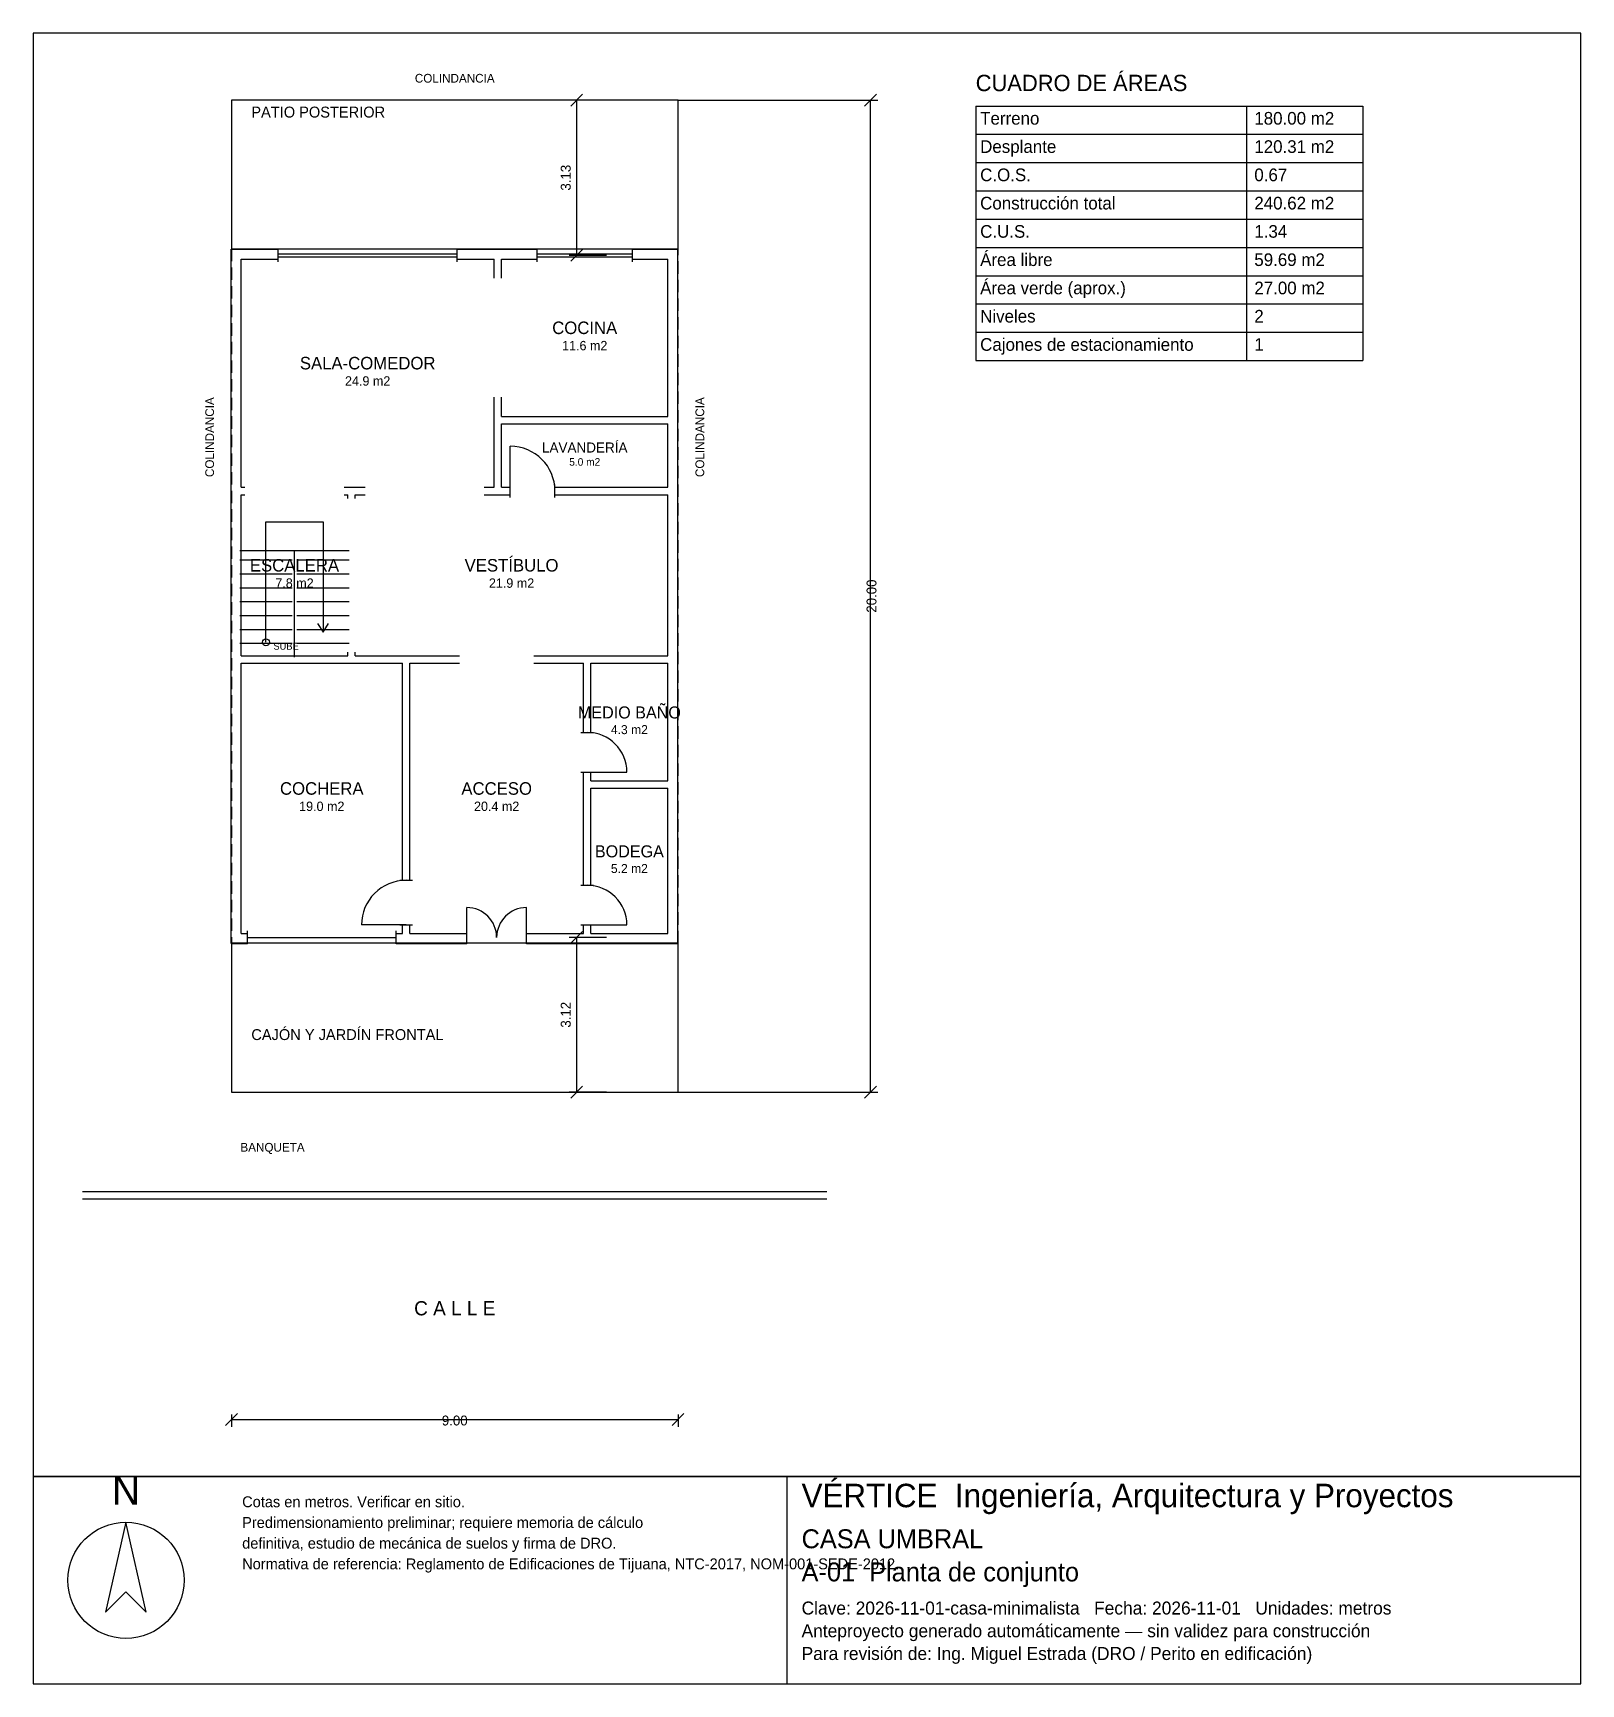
# Model space of a CAD drawing. Header units: metres. Extents: x -4 to 27.2, y -11.9 to 21.4.
import ezdxf
from ezdxf.enums import TextEntityAlignment as Align

# ---------------------------------------------------------------- set-up
doc = ezdxf.new("R2010")
doc.units = ezdxf.units.M
doc.header["$LTSCALE"] = 0.5
doc.linetypes.add('DASHED', pattern=[0.75, 0.5, -0.25])
for name, color, linetype in [('A-AREA', 252, 'CONTINUOUS'), ('A-ESCALERA', 6, 'CONTINUOUS'), ('A-EXTERIOR', 82, 'CONTINUOUS'), ('A-LIMITE', 1, 'DASHED'), ('A-MUROS', 7, 'CONTINUOUS'), ('A-PUERTAS', 2, 'CONTINUOUS'), ('A-TEXTO', 3, 'CONTINUOUS'), ('A-VANOS', 4, 'CONTINUOUS'), ('COTAS', 8, 'CONTINUOUS'), ('LAMINA', 9, 'CONTINUOUS')]:
    doc.layers.add(name, color=color, linetype=linetype)
doc.styles.get("Standard").update_dxf_attribs({"font": 'txt', "width": 0.9})

msp = doc.modelspace()

# ---------------------------------------------------------------- linework, layer by layer
at = {"layer": 'A-ESCALERA'}
for p, q in [((0.17, 10.92), (2.37, 10.92)), ((0.17, 10.73), (1.22, 10.73)), ((1.27, 8.77), (1.27, 10.92)), ((1.32, 10.73), (2.37, 10.73)), ((0.17, 10.45), (1.22, 10.45)), ((1.32, 10.45), (2.37, 10.45)), ((0.17, 10.17), (1.22, 10.17)), ((1.32, 10.17), (2.37, 10.17)), ((0.17, 9.89), (1.22, 9.89)), ((1.32, 9.89), (2.37, 9.89)), ((0.17, 9.61), (1.22, 9.61)), ((0.17, 9.33), (1.22, 9.33)), ((1.32, 9.61), (2.37, 9.61)), ((1.32, 9.33), (2.37, 9.33)), ((0.17, 9.05), (1.22, 9.05)), ((1.32, 9.05), (2.37, 9.05))]:
    msp.add_line(p, q, dxfattribs=at)
for points in [[(0.695, 9.07), (0.695, 11.495), (1.845, 11.495), (1.845, 9.27)], [(1.737, 9.45), (1.845, 9.27), (1.953, 9.45)]]:
    msp.add_lwpolyline(points, dxfattribs=at)
msp.add_circle((0.695, 9.07), 0.07, dxfattribs=at)
at = {"layer": 'A-EXTERIOR'}
for p, q in [((-3, -2), (12, -2)), ((-3, -2.15), (12, -2.15))]:
    msp.add_line(p, q, dxfattribs=at)
for points in [[(0, 17), (9, 17), (9, 20), (0, 20)], [(0, 0), (9, 0), (9, 3), (0, 3)]]:
    msp.add_lwpolyline(points, close=True, dxfattribs=at)
at = {"layer": 'A-LIMITE'}
msp.add_lwpolyline([(0, 0), (9, 0), (9, 20), (0, 20)], close=True, dxfattribs=at)
at = {"layer": 'A-MUROS'}
for p, q in [((-0.005, 16.995), (0.94, 16.995)), ((-0.005, 2.995), (-0.005, 16.995)), ((0.94, 16.74), (0.94, 17)), ((4.55, 16.74), (4.55, 17)), ((4.55, 16.995), (6.158, 16.995)), ((6.158, 16.74), (6.158, 17)), ((8.083, 16.74), (8.083, 17)), ((8.083, 16.995), (8.995, 16.995)), ((8.995, 2.995), (8.995, 16.995)), ((0.195, 16.795), (0.94, 16.795)), ((0.195, 12.195), (0.195, 16.795)), ((4.55, 16.795), (5.295, 16.795)), ((5.295, 16.407), (5.295, 16.795)), ((5.445, 16.795), (6.158, 16.795)), ((5.445, 16.407), (5.445, 16.795)), ((8.083, 16.795), (8.795, 16.795)), ((8.795, 13.62), (8.795, 16.795)), ((5.295, 12.195), (5.295, 14.008)), ((5.445, 13.62), (5.445, 14.008)), ((5.445, 13.62), (8.795, 13.62)), ((5.445, 13.47), (8.795, 13.47)), ((5.445, 12.195), (5.445, 13.47)), ((8.795, 12.195), (8.795, 13.47)), ((0.195, 12.195), (0.27, 12.195)), ((0.195, 12.045), (0.27, 12.045)), ((0.195, 8.795), (0.195, 12.045)), ((2.27, 12.195), (2.695, 12.195)), ((2.27, 12.045), (2.345, 12.045)), ((2.345, 11.97), (2.345, 12.045)), ((2.495, 12.045), (2.695, 12.045)), ((2.495, 11.97), (2.495, 12.045)), ((5.095, 12.195), (5.295, 12.195)), ((5.095, 12.045), (5.62, 12.045)), ((5.445, 12.195), (5.62, 12.195)), ((5.62, 11.99), (5.62, 12.25)), ((6.52, 11.99), (6.52, 12.25)), ((6.52, 12.195), (8.795, 12.195)), ((6.52, 12.045), (8.795, 12.045)), ((8.795, 8.795), (8.795, 12.045)), ((0.195, 8.795), (2.345, 8.795)), ((2.345, 8.795), (2.345, 8.87)), ((2.495, 8.795), (2.495, 8.87)), ((2.495, 8.795), (4.595, 8.795)), ((6.095, 8.795), (8.795, 8.795)), ((0.195, 8.645), (3.445, 8.645)), ((0.195, 3.195), (0.195, 8.645)), ((3.445, 4.27), (3.445, 8.645)), ((3.595, 8.645), (4.595, 8.645)), ((3.595, 4.27), (3.595, 8.645)), ((6.095, 8.645), (7.095, 8.645)), ((7.095, 7.25), (7.095, 8.645)), ((7.245, 8.645), (8.795, 8.645)), ((7.245, 7.25), (7.245, 8.645)), ((8.795, 6.275), (8.795, 8.645)), ((7.04, 7.25), (7.3, 7.25)), ((7.04, 6.45), (7.3, 6.45)), ((7.095, 4.17), (7.095, 6.45)), ((7.245, 6.275), (7.245, 6.45)), ((7.245, 6.275), (8.795, 6.275)), ((7.245, 6.125), (8.795, 6.125)), ((7.245, 4.17), (7.245, 6.125)), ((8.795, 3.195), (8.795, 6.125)), ((3.39, 4.27), (3.65, 4.27)), ((7.04, 4.17), (7.3, 4.17)), ((3.39, 3.37), (3.65, 3.37)), ((3.445, 3.195), (3.445, 3.37)), ((3.595, 3.195), (3.595, 3.37)), ((7.04, 3.37), (7.3, 3.37)), ((7.095, 3.195), (7.095, 3.37)), ((7.245, 3.195), (7.245, 3.37)), ((0.195, 3.195), (0.32, 3.195)), ((0.32, 2.99), (0.32, 3.25)), ((3.32, 2.99), (3.32, 3.25)), ((3.32, 3.195), (3.445, 3.195)), ((3.595, 3.195), (4.745, 3.195)), ((4.745, 2.99), (4.745, 3.25)), ((5.945, 2.99), (5.945, 3.25)), ((5.945, 3.195), (7.095, 3.195)), ((7.245, 3.195), (8.795, 3.195)), ((-0.005, 2.995), (0.32, 2.995)), ((3.32, 2.995), (4.745, 2.995)), ((5.945, 2.995), (8.995, 2.995))]:
    msp.add_line(p, q, dxfattribs=at)
at = {"layer": 'A-PUERTAS'}
for p, q in [((5.62, 12.12), (5.62, 13.02)), ((7.17, 6.45), (7.97, 6.45)), ((4.745, 3.12), (4.745, 3.72)), ((5.945, 3.12), (5.945, 3.72)), ((3.52, 3.37), (2.62, 3.37)), ((7.17, 3.37), (7.97, 3.37))]:
    msp.add_line(p, q, dxfattribs=at)
for centre, radius, start, end in [((5.62, 12.12), 0.9, 0, 90), ((7.17, 6.45), 0.8, 0, 90), ((3.52, 3.37), 0.9, 90, 180), ((7.17, 3.37), 0.8, 0, 90), ((4.745, 3.12), 0.6, 0, 90), ((5.945, 3.12), 0.6, 90, 180)]:
    msp.add_arc(centre, radius, start, end, dxfattribs=at)
at = {"layer": 'A-VANOS'}
for p, q in [((0.94, 16.9), (4.55, 16.9)), ((0.94, 16.84), (4.55, 16.84)), ((6.158, 16.9), (8.083, 16.9)), ((6.158, 16.84), (8.083, 16.84)), ((0.32, 3.12), (3.32, 3.12))]:
    msp.add_line(p, q, dxfattribs=at)
at = {"layer": 'COTAS'}
for p, q in [((7.5575, 20), (6.8075, 20)), ((6.8375, 19.88), (7.0775, 20.12)), ((6.9575, 16.87), (6.9575, 20)), ((9, 20), (13.03, 20)), ((12.76, 19.88), (13, 20.12)), ((12.88, 0), (12.88, 20)), ((15, 19.88), (22.8, 19.88)), ((15, 19.88), (15, 14.75)), ((20.46, 19.88), (20.46, 14.75)), ((22.8, 19.88), (22.8, 14.75)), ((15, 19.31), (22.8, 19.31)), ((15, 18.74), (22.8, 18.74)), ((15, 18.17), (22.8, 18.17)), ((15, 17.6), (22.8, 17.6)), ((6.8375, 16.75), (7.0775, 16.99)), ((15, 17.03), (22.8, 17.03)), ((7.5575, 16.87), (6.8075, 16.87)), ((15, 16.46), (22.8, 16.46)), ((15, 15.89), (22.8, 15.89)), ((15, 15.32), (22.8, 15.32)), ((15, 14.75), (22.8, 14.75)), ((7.5575, 3.12), (6.8075, 3.12)), ((6.8375, 3), (7.0775, 3.24)), ((6.9575, 0), (6.9575, 3.12)), ((7.5575, 0), (6.8075, 0)), ((6.8375, -0.12), (7.0775, 0.12)), ((9, 0), (13.03, 0)), ((12.76, -0.12), (13, 0.12)), ((-0.12, -6.72), (0.12, -6.48)), ((0, -6.5), (0, -6.75)), ((0, -6.6), (9, -6.6)), ((8.88, -6.72), (9.12, -6.48)), ((9, -6.5), (9, -6.75))]:
    msp.add_line(p, q, dxfattribs=at)
at = {"layer": 'LAMINA'}
msp.add_line((11.2, -11.9318), (11.2, -7.75), dxfattribs=at)
for points in [[(-4, -7.75), (27.2, -7.75), (27.2, 21.352), (-4, 21.352)], [(-4, -11.9318), (27.2, -11.9318), (27.2, -7.75), (-4, -7.75)], [(-2.1265, -8.67), (-2.5364, -10.4849), (-2.1265, -10.0751), (-1.7167, -10.4849)]]:
    msp.add_lwpolyline(points, close=True, dxfattribs=at)
msp.add_circle((-2.1265, -9.8409), 1.1709, dxfattribs=at)

# ---------------------------------------------------------------- texts
at = {"layer": 'A-AREA'}
for s, height, p in [('11.6 m2', 0.189, (7.12, 14.9555)), ('24.9 m2', 0.189, (2.745, 14.243)), ('5.0 m2', 0.1527, (7.12, 12.6289)), ('7.8 m2', 0.189, (1.27, 10.168)), ('21.9 m2', 0.189, (5.645, 10.168)), ('4.3 m2', 0.1821, (8.02, 7.2171)), ('19.0 m2', 0.189, (1.82, 5.668)), ('20.4 m2', 0.189, (5.345, 5.668)), ('5.2 m2', 0.1821, (8.02, 4.4171))]:
    msp.add_text(s, height=height, dxfattribs=at).set_placement(p, align=Align.CENTER)
at = {"layer": 'A-ESCALERA'}
msp.add_text('SUBE', height=0.14, dxfattribs=at).set_placement((0.845, 8.92))
at = {"layer": 'A-TEXTO'}
for s, height, p in [('COLINDANCIA', 0.176, (4.5, 20.352)), ('COCINA', 0.252, (7.12, 15.2831)), ('SALA-COMEDOR', 0.252, (2.745, 14.5706)), ('LAVANDERÍA', 0.2036, (7.12, 12.8936)), ('ESCALERA', 0.252, (1.27, 10.4956)), ('VESTÍBULO', 0.252, (5.645, 10.4956)), ('MEDIO BAÑO', 0.2429, (8.02, 7.5329)), ('COCHERA', 0.252, (1.82, 5.9956)), ('ACCESO', 0.252, (5.345, 5.9956)), ('BODEGA', 0.2429, (8.02, 4.7329)), ('C A L L E', 0.286, (4.5, -4.5))]:
    msp.add_text(s, height=height, dxfattribs=at).set_placement(p, align=Align.CENTER)
for s, height, p in [('CUADRO DE ÁREAS', 0.33, (15, 20.18)), ('PATIO POSTERIOR', 0.22, (0.4, 19.648)), ('Terreno', 0.255, (15.09, 19.505)), ('180.00 m2', 0.255, (20.616, 19.505)), ('Desplante', 0.255, (15.09, 18.935)), ('120.31 m2', 0.255, (20.616, 18.935)), ('C.O.S.', 0.255, (15.09, 18.365)), ('0.67', 0.255, (20.616, 18.365)), ('Construcción total', 0.255, (15.09, 17.795)), ('240.62 m2', 0.255, (20.616, 17.795)), ('C.U.S.', 0.255, (15.09, 17.225)), ('1.34', 0.255, (20.616, 17.225)), ('Área libre', 0.255, (15.09, 16.655)), ('59.69 m2', 0.255, (20.616, 16.655)), ('Área verde (aprox.)', 0.255, (15.09, 16.085)), ('27.00 m2', 0.255, (20.616, 16.085)), ('Niveles', 0.255, (15.09, 15.515)), ('2', 0.255, (20.616, 15.515)), ('Cajones de estacionamiento', 0.255, (15.09, 14.945)), ('1', 0.255, (20.616, 14.945)), ('CAJÓN Y JARDÍN FRONTAL', 0.22, (0.4, 1.05)), ('BANQUETA', 0.176, (0.18, -1.2))]:
    msp.add_text(s, height=height, dxfattribs=at).set_placement(p)
for p in [(-0.352, 12.4), (9.528, 12.4)]:
    msp.add_text('COLINDANCIA', height=0.176, rotation=90, dxfattribs=at).set_placement(p)
at = {"layer": 'COTAS'}
for s, p in [('3.13', (6.8375, 18.435)), ('20.00', (13, 10)), ('3.12', (6.8375, 1.56))]:
    msp.add_text(s, height=0.2, rotation=90, dxfattribs=at).set_placement(p, align=Align.CENTER)
msp.add_text('9.00', height=0.2, dxfattribs=at).set_placement((4.5, -6.72), align=Align.CENTER)
at = {"layer": 'LAMINA'}
msp.add_text('N', height=0.5855, dxfattribs=at).set_placement((-2.1265, -8.3187), align=Align.CENTER)
for s, height, p in [('VÉRTICE  Ingeniería, Arquitectura y Proyectos', 0.4727, (11.4909, -8.3682)), ('Cotas en metros. Verificar en sitio.', 0.2197, (0.2153, -8.3682)), ('Predimensionamiento preliminar; requiere memoria de cálculo', 0.2197, (0.2153, -8.7856)), ('definitiva, estudio de mecánica de suelos y firma de DRO.', 0.2197, (0.2153, -9.203)), ('CASA UMBRAL', 0.3818, (11.4909, -9.1955)), ('Normativa de referencia: Reglamento de Edificaciones de Tijuana, NTC-2017, NOM-001-SEDE-2012.', 0.2197, (0.2153, -9.6204)), ('A-01  Planta de conjunto', 0.3818, (11.4909, -9.8636)), ('Clave: 2026-11-01-casa-minimalista   Fecha: 2026-11-01   Unidades: metros', 0.2618, (11.4909, -10.5318)), ('Anteproyecto generado automáticamente — sin validez para construcción', 0.2618, (11.4909, -10.99)), ('Para revisión de: Ing. Miguel Estrada (DRO / Perito en edificación)', 0.2618, (11.4909, -11.4482))]:
    msp.add_text(s, height=height, dxfattribs=at).set_placement(p)

doc.saveas('drawing.dxf')
